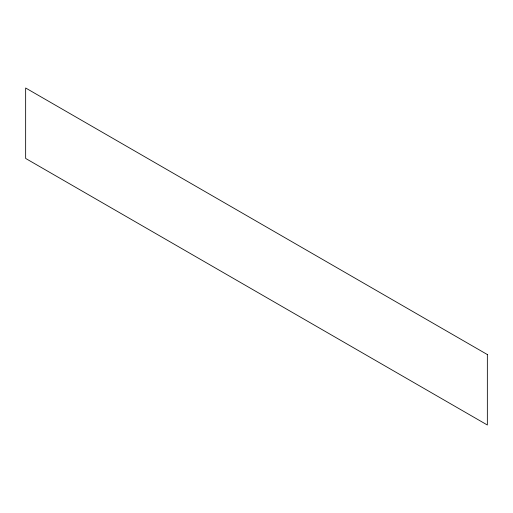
<?xml version="1.0" encoding="UTF-8"?>
<svg xmlns="http://www.w3.org/2000/svg" width="513" height="513" viewBox="0 0 513 513"><rect width="100%" height="100%" fill="white"/><g stroke="black" fill="none" stroke-linecap="round" stroke-linejoin="round"><path stroke-width="0.77" d="M487.35 354.554L25.65 87.992L25.65 158.446L487.35 425.008L487.35 354.554"/></g></svg>
